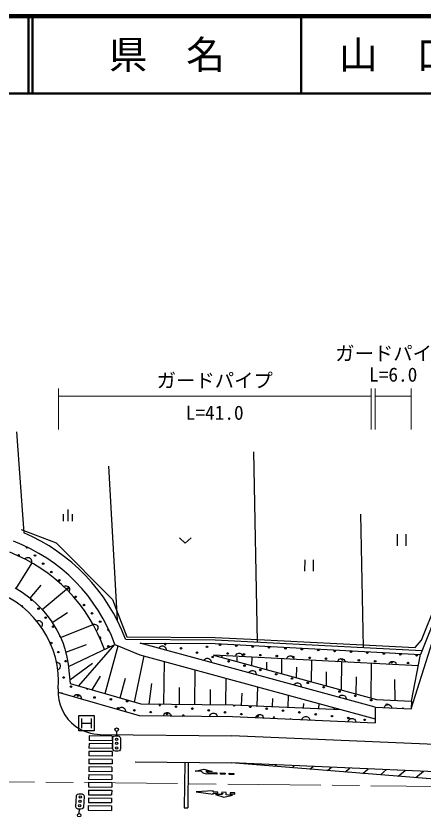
# Model space of a CAD drawing. Units: millimetres, scale not verified. Extents: x 40000 to 680000, y 20000 to 380000.
# Drawn here: x 296139 to 348851, y 276472 to 380000 of the extents above; entities that cross this region are included whole.
import ezdxf
from ezdxf.enums import TextEntityAlignment as Align

# ---------------------------------------------------------------- set-up
doc = ezdxf.new("R2010")
doc.units = ezdxf.units.MM
doc.header["$LTSCALE"] = 1000
doc.linetypes.add('CHAIN', pattern=[18.5, 12, -1.5, 3.5, -1.5])
for name, color, linetype, lineweight in [('M-BGD', 7, 'Continuous', 25), ('M-BMK', 2, 'CHAIN', 13), ('M-BMK-ROW', 30, 'Continuous', 25), ('M-STR-HTXT', 7, 'Continuous', 13), ('M-STR-STRC', 7, 'Continuous', 25), ('M-TTL', 2, 'Continuous', 140), ('M-TTL-LINE', 7, 'Continuous', 50)]:
    doc.layers.add(name, color=color, linetype=linetype, lineweight=lineweight)
doc.layers.add('M-TTL-TXT', color=7, linetype='Continuous')
doc.styles.add('ＭＳ ゴシック', font='')
doc.styles.get('ＭＳ ゴシック').set_extended_font_data('MS Gothic')

# ---------------------------------------------------------------- blocks, each defined once
blk = doc.blocks.new('BUHIN114')
at = {"color": 7, "linetype": 'Continuous', "lineweight": 25}
blk.add_lwpolyline([(303, 398), (370, 296), (412, 189), (441, 47), (422, -77), (379, -192), (285, -315), (186, -387), (72, -438), (-75, -449), (-189, -438), (-303, -398)], dxfattribs=at)
blk = doc.blocks.new('BUHIN115')
at = {"color": 7, "linetype": 'Continuous', "lineweight": 25}
blk.add_lwpolyline([(290, 407), (361, 308), (405, 202), (440, 61), (425, -63), (385, -179), (295, -305), (198, -381), (86, -436), (-61, -451), (-175, -443), (-290, -407)], dxfattribs=at)
blk = doc.blocks.new('BUHIN116')
at = {"color": 7, "linetype": 'Continuous', "lineweight": 25}
blk.add_lwpolyline([(389, 315), (430, 200), (445, 87), (440, -59), (392, -174), (323, -276), (203, -373), (89, -420), (-34, -443), (-179, -418), (-287, -380), (-389, -315)], dxfattribs=at)
blk = doc.blocks.new('BUHIN136')
at = {"color": 7, "linetype": 'Continuous', "lineweight": 25}
blk.add_lwpolyline([(384, 321), (427, 207), (443, 93), (441, -52), (395, -168), (327, -271), (208, -370), (96, -419), (-27, -443), (-173, -421), (-281, -385), (-384, -321)], dxfattribs=at)
blk = doc.blocks.new('BUHIN137')
at = {"color": 7, "linetype": 'Continuous', "lineweight": 25}
blk.add_lwpolyline([(307, 395), (373, 292), (413, 185), (442, 43), (422, -81), (377, -195), (282, -318), (182, -389), (67, -439), (-79, -448), (-193, -436), (-307, -395)], dxfattribs=at)
blk = doc.blocks.new('BUHIN198')
at = {"color": 7, "linetype": 'Continuous', "lineweight": 25}
for p, q in [((615, -429), (-615, 429)), ((469, 405), (-270, 919)), ((-217, -580), (-955, -66))]:
    blk.add_line(p, q, dxfattribs=at)
blk = doc.blocks.new('BUHIN199')
at = {"color": 7, "linetype": 'Continuous', "lineweight": 25}
for p, q in [((945, 45), (-285, 903)), ((-943, -42), (288, -899))]:
    blk.add_line(p, q, dxfattribs=at)
blk = doc.blocks.new('BUHIN200')
at = {"color": 7, "linetype": 'Continuous', "lineweight": 25}
blk.add_lwpolyline([(721, 412), (-289, 201), (-136, -819)], dxfattribs=at)

msp = doc.modelspace()

# ---------------------------------------------------------------- linework, layer by layer
at = {"layer": 'M-BGD'}
for p, q in [((296205, 326256), (297133, 313192)), ((327321, 299095), (326869, 323672)), ((308085, 321815), (309199, 301908)), ((341027, 298370), (340695, 315596)), ((296177, 305998), (298239, 309303)), ((297953, 304762), (299407, 306419)), ((299507, 303279), (302640, 305934)), ((347209, 290453), (351473, 304030)), ((351016, 304058), (348387, 297481)), ((300811, 301607), (302781, 302906)), ((301891, 299683), (306100, 301351)), ((310264, 299460), (321862, 299383)), ((321876, 299383), (348582, 297970)), ((302572, 297784), (305245, 298787)), ((302924, 295907), (308914, 298784)), ((304266, 293402), (308914, 298784)), ((307666, 292419), (309339, 298608)), ((308914, 298784), (312143, 297451)), ((312159, 298947), (321859, 298883)), ((342554, 290652), (312159, 298947)), ((321859, 298883), (348387, 297481)), ((311460, 291320), (312681, 297304)), ((312143, 297451), (342538, 289152)), ((348100, 295994), (321658, 297391)), ((322766, 297089), (322768, 297333)), ((326619, 296037), (326630, 297128)), ((347224, 291454), (348387, 297481)), ((303092, 294194), (306018, 296334)), ((315250, 291052), (315310, 296586)), ((324692, 296563), (324698, 297113)), ((328545, 295512), (328555, 296481)), ((330471, 294986), (330492, 296924)), ((334324, 293934), (334354, 296720)), ((338177, 292883), (338216, 296516)), ((342030, 291831), (342078, 296312)), ((319253, 291008), (319301, 295496)), ((332398, 294460), (332413, 295848)), ((336251, 293409), (336270, 295216)), ((305999, 292901), (307057, 294655)), ((309588, 291862), (310283, 294431)), ((323255, 290965), (323292, 294407)), ((340104, 292357), (340128, 294584)), ((345115, 291543), (345086, 294251)), ((313359, 291072), (313679, 293726)), ((317252, 291030), (317275, 293198)), ((327287, 290820), (327393, 293287)), ((301586, 292616), (312058, 289586)), ((321254, 290987), (321275, 292961)), ((325288, 290906), (325354, 292455)), ((331286, 290648), (331353, 292206)), ((329286, 290734), (329332, 291792)), ((333285, 290561), (333310, 291128)), ((335285, 290475), (335313, 291125)), ((347224, 291454), (347209, 290453)), ((337284, 290389), (337290, 290517)), ((342554, 290652), (342533, 288661)), ((342554, 290652), (347209, 290453)), ((304612, 289217), (304612, 287967)), ((305862, 289217), (305862, 287967)), ((312058, 289586), (324106, 289456)), ((324106, 289456), (342533, 288661)), ((304612, 288592), (305862, 288592)), ((307027, 287140), (324031, 286957)), ((309141, 287538), (309141, 286976)), ((353296, 285695), (324039, 286957)), ((304305, 276921), (304339, 277483))]:
    msp.add_line(p, q, dxfattribs=at)
for points in [[(297258, 309859), (297353, 309936), (297455, 309988), (297593, 310032), (297719, 310026), (297837, 309994), (297969, 309913), (298051, 309822), (298113, 309713), (298139, 309568), (298139, 309454), (298111, 309336)], [(296029, 306084), (296806, 305606), (297560, 305071), (298142, 304607), (298839, 303971), (299500, 303287), (300109, 302569), (300670, 301813), (300955, 301388), (301420, 300613), (301837, 299800), (302169, 299027), (302447, 298226), (302509, 298016), (302722, 297135), (302877, 296241), (303023, 294996), (303129, 293731)], [(302271, 306262), (302381, 306312), (302493, 306336), (302639, 306344), (302758, 306306), (302864, 306245), (302972, 306133), (303028, 306024), (303060, 305903), (303048, 305757), (303019, 305646), (302962, 305539)], [(298766, 301795), (298879, 301840), (298992, 301859), (299137, 301859), (299254, 301815), (299358, 301749), (299459, 301632), (299510, 301520), (299536, 301398), (299517, 301252), (299482, 301143), (299420, 301039)], [(306051, 301391), (306171, 301410), (306285, 301404), (306427, 301372), (306532, 301304), (306618, 301217), (306692, 301080), (306717, 300960), (306716, 300835), (306666, 300697), (306608, 300598), (306525, 300511)], [(321658, 297391), (342709, 291646), (347224, 291454)], [(301366, 296486), (301485, 296462), (301590, 296416), (301712, 296338), (301787, 296237), (301838, 296126), (301860, 295972), (301842, 295851), (301798, 295734), (301703, 295622), (301614, 295549), (301506, 295495)], [(303129, 293731), (312279, 291084), (324146, 290956), (338142, 290352)], [(343699, 290603), (343744, 290716), (343808, 290811), (343907, 290917), (344020, 290972), (344139, 291002), (344294, 290995), (344409, 290955), (344517, 290891), (344609, 290777), (344665, 290677), (344698, 290560)]]:
    msp.add_lwpolyline(points, dxfattribs=at)
for points in [[(304237, 287592), (304237, 289592), (306237, 289592), (306237, 287592)], [(309329, 286976), (309486, 286916), (309569, 286826), (309629, 286676), (309629, 285288), (309591, 285161), (309494, 285041), (309329, 284988), (308954, 284988), (308789, 285041), (308699, 285153), (308654, 285288), (308654, 286676), (308699, 286818), (308781, 286908), (308954, 286976)], [(304152, 277494), (303998, 277564), (303921, 277659), (303871, 277812), (303954, 279197), (304000, 279322), (304104, 279436), (304272, 279478), (304646, 279455), (304808, 279393), (304891, 279275), (304928, 279138), (304844, 277753), (304790, 277613), (304702, 277529), (304526, 277472)]]:
    msp.add_lwpolyline(points, close=True, dxfattribs=at)
for centre, radius in [((296466, 310282), 99.5), ((298587, 310268), 99.5), ((299641, 309201), 99.5), ((300695, 308133), 99.5), ((301749, 307066), 99.5), ((302802, 305998), 99.5), ((303856, 304930), 99.5), ((299044, 303410), 99.5), ((304910, 303863), 99.5), ((299979, 302237), 99.5), ((305964, 302795), 99.5), ((307017, 301728), 99.5), ((300913, 301063), 99.5), ((300675, 298956), 99.5), ((308057, 298539), 99.5), ((317470, 298275), 99.5), ((320819, 298461), 99.5), ((322480, 298721), 99.5), ((324598, 298609), 99.5), ((326717, 298497), 99.5), ((328835, 298385), 99.5), ((330953, 298273), 99.5), ((333072, 298161), 99.5), ((301609, 297782), 99.5), ((319517, 297717), 99.5), ((321563, 297158), 99.5), ((323483, 297606), 99.5), ((325601, 297494), 99.5), ((327720, 297382), 99.5), ((329838, 297270), 99.5), ((331956, 297158), 99.5), ((334075, 297046), 99.5), ((335190, 298049), 99.5), ((337308, 297937), 99.5), ((339427, 297825), 99.5), ((341545, 297713), 99.5), ((343663, 297601), 99.5), ((345782, 297489), 99.5), ((347900, 297377), 99.5), ((302544, 296609), 99.5), ((323610, 296600), 99.5), ((325656, 296041), 99.5), ((336193, 296934), 99.5), ((338312, 296822), 99.5), ((340430, 296710), 99.5), ((342548, 296598), 99.5), ((344667, 296486), 99.5), ((346785, 296374), 99.5), ((327703, 295482), 99.5), ((302305, 294501), 99.5), ((329749, 294924), 99.5), ((331796, 294365), 99.5), ((303240, 293328), 99.5), ((333842, 293807), 99.5), ((335889, 293248), 99.5), ((304174, 292155), 99.5), ((306282, 291916), 99.5), ((337935, 292690), 99.5), ((339981, 292131), 99.5), ((308390, 291677), 99.5), ((310498, 291439), 99.5), ((342028, 291573), 99.5), ((344074, 291014), 99.5), ((309325, 290504), 99.5), ((311433, 290265), 99.5), ((313540, 290027), 99.5), ((315648, 289788), 99.5), ((316822, 290723), 99.5), ((318929, 290484), 99.5), ((321037, 290245), 99.5), ((323145, 290007), 99.5), ((326426, 290702), 99.5), ((328534, 290464), 99.5), ((330642, 290225), 99.5), ((332750, 289986), 99.5), ((325253, 289768), 99.5), ((327361, 289529), 99.5), ((334858, 289748), 99.5), ((336965, 289509), 99.5), ((339073, 289270), 99.5), ((341181, 289032), 99.5), ((309141, 287763), 225), ((325268, 286915), 5), ((309141, 286526), 150), ((309141, 285978), 150), ((309141, 285401), 150), ((304399, 278479), 150), ((304434, 279055), 150), ((304366, 277932), 150), ((304291, 276697), 225)]:
    msp.add_circle(centre, radius, dxfattribs=at)
for centre, radius, start, end in [((287844, 291165), 23905, 20.30257, 67.13405), ((287844, 291165), 22405, 19.8789, 69.19682), ((287844, 291165), 20905, 19.46334, 69.01215), ((297534, 311336), 99.5, 157.79728, 333.83667), ((289130, 293893), 12500, 356.00682, 69.88542), ((298110, 304583), 99.5, 117.53867, 339.1437), ((296936, 303649), 99.5, 305.9491, 153.74102), ((308071, 300660), 99.5, 86.9403, 324.75182), ((301848, 299890), 99.5, 157.35669, 260.18436), ((307003, 299607), 99.5, 259.90082, 144.96361), ((315424, 298834), 99.5, 112.24617, 66.99139), ((307086, 292640), 5500, 176.00683, 234.28506), ((305348, 293089), 99.5, 163.84224, 343.88), ((302067, 292393), 99.5, 37.91773, 109.8045), ((314714, 290961), 99.5, 104.49392, 74.2698), ((324318, 290941), 99.5, 173.49354, 1.56727), ((338139, 290444), 99.5, 244.36742, 283.08239), ((346121, 290456), 99.5, 23.84206, 151.27848), ((317756, 289549), 99.5, 344.88783, 193.8759), ((329469, 289291), 99.5, 316.10917, 218.95165), ((331576, 289052), 99.5, 52.83035, 122.23046), ((307086, 292640), 5500, 234.28506, 269.38186)]:
    msp.add_arc(centre, radius, start, end, dxfattribs=at)
at = {"layer": 'M-BMK'}
msp.add_line((268009, 281310), (368003, 280230), dxfattribs=at)
at = {"layer": 'M-BMK-ROW'}
for p, q in [((296799, 313628), (301317, 311897)), ((301317, 311897), (308603, 304584)), ((308603, 304584), (309076, 303337)), ((348545, 299324), (350470, 304165)), ((309076, 303337), (310436, 299754)), ((310436, 299754), (321884, 299676)), ((321884, 299676), (327365, 299397)), ((327365, 299397), (340992, 298703)), ((347693, 298362), (348545, 299324)), ((340992, 298703), (341820, 298660)), ((341820, 298660), (347693, 298362))]:
    msp.add_line(p, q, dxfattribs=at)
at = {"layer": 'M-STR-HTXT'}
for p, q in [((301607, 326551), (301607, 331854)), ((342030, 326551), (342030, 331854)), ((342554, 326551), (342554, 331854)), ((347209, 326551), (347209, 331854)), ((342030, 330854), (301607, 330854)), ((347209, 330854), (342554, 330854))]:
    msp.add_line(p, q, dxfattribs=at)
at = {"layer": 'M-STR-STRC'}
for p, q in [((305580, 286956), (305573, 286356)), ((305580, 286956), (305573, 286356)), ((308579, 286923), (305580, 286956)), ((308579, 286923), (305580, 286956)), ((308579, 286923), (308573, 286323)), ((308579, 286923), (308573, 286323)), ((305569, 285956), (305562, 285356)), ((305569, 285956), (305562, 285356)), ((308569, 285923), (305569, 285956)), ((308569, 285923), (305569, 285956)), ((308573, 286323), (305573, 286356)), ((308573, 286323), (305573, 286356)), ((308569, 285923), (308562, 285323)), ((308569, 285923), (308562, 285323)), ((305558, 284956), (305551, 284356)), ((305558, 284956), (305551, 284356)), ((308558, 284923), (305558, 284956)), ((308558, 284923), (305558, 284956)), ((308562, 285323), (305562, 285356)), ((308562, 285323), (305562, 285356)), ((308558, 284923), (308551, 284323)), ((308558, 284923), (308551, 284323)), ((305547, 283956), (305541, 283356)), ((305547, 283956), (305541, 283356)), ((308547, 283923), (305547, 283956)), ((308547, 283923), (305547, 283956)), ((308551, 284323), (305551, 284356)), ((308551, 284323), (305551, 284356)), ((308547, 283923), (308541, 283323)), ((308547, 283923), (308541, 283323)), ((305536, 282956), (305530, 282356)), ((305536, 282956), (305530, 282356)), ((308536, 282924), (305536, 282956)), ((308536, 282924), (305536, 282956)), ((308541, 283323), (305541, 283356)), ((308541, 283323), (305541, 283356)), ((308536, 282924), (308530, 282324)), ((308536, 282924), (308530, 282324)), ((311544, 283591), (323993, 283457)), ((317944, 283522), (317880, 277651)), ((318394, 283517), (318330, 277646)), ((363961, 280275), (323993, 283457)), ((408958, 279790), (323993, 283457)), ((324962, 283380), (325003, 283413)), ((327244, 283198), (327381, 283311)), ((329526, 283016), (329759, 283208)), ((331808, 282835), (332137, 283105)), ((334089, 282653), (334516, 283003)), ((336371, 282471), (336894, 282900)), ((338653, 282290), (339272, 282797)), ((340935, 282108), (341650, 282695)), ((305526, 281956), (305519, 281356)), ((305526, 281956), (305519, 281356)), ((305526, 281956), (308525, 281924)), ((305526, 281956), (308525, 281924)), ((308530, 282324), (305530, 282356)), ((308530, 282324), (305530, 282356)), ((308525, 281924), (308519, 281324)), ((308525, 281924), (308519, 281324)), ((343217, 281927), (344029, 282592)), ((345499, 281745), (346407, 282489)), ((347781, 281563), (348785, 282387)), ((305515, 280956), (305508, 280356)), ((305515, 280956), (305508, 280356)), ((305515, 280956), (308515, 280924)), ((305515, 280956), (308515, 280924)), ((305519, 281356), (308519, 281324)), ((305519, 281356), (308519, 281324)), ((308515, 280924), (308508, 280324)), ((308515, 280924), (308508, 280324)), ((305504, 279956), (305498, 279356)), ((305504, 279956), (305498, 279356)), ((305504, 279956), (308504, 279924)), ((305504, 279956), (308504, 279924)), ((305508, 280356), (308508, 280324)), ((305508, 280356), (308508, 280324)), ((308504, 279924), (308497, 279324)), ((308504, 279924), (308497, 279324)), ((305493, 278956), (305487, 278356)), ((305493, 278956), (305487, 278356)), ((305493, 278956), (308493, 278924)), ((305493, 278956), (308493, 278924)), ((305498, 279356), (308497, 279324)), ((305498, 279356), (308497, 279324)), ((308493, 278924), (308487, 278324)), ((308493, 278924), (308487, 278324)), ((305482, 277956), (305476, 277356)), ((305482, 277956), (305476, 277356)), ((305482, 277956), (308482, 277924)), ((305482, 277956), (308482, 277924)), ((305487, 278356), (308487, 278324)), ((305487, 278356), (308487, 278324)), ((308482, 277924), (308476, 277324)), ((308482, 277924), (308476, 277324)), ((317880, 277651), (318330, 277646)), ((305476, 277356), (308476, 277324)), ((305476, 277356), (308476, 277324))]:
    msp.add_line(p, q, dxfattribs=at)
for points in [[(320079, 282374), (319280, 282395), (320387, 282666), (321479, 282337), (320679, 282358)], [(321026, 282199), (322075, 282171), (322071, 282021), (320800, 282055), (320782, 282055)], [(323297, 279334), (323311, 279634), (322712, 279662), (322705, 279512), (322905, 279503)], [(322699, 279363), (322698, 279362), (321899, 279398), (322984, 279048), (324097, 279298), (323297, 279334)]]:
    msp.add_lwpolyline(points, dxfattribs=at)
for points in [[(322575, 282157), (323174, 282141), (323170, 281992), (322571, 282007)], [(324274, 282112), (324270, 281962), (323670, 281978), (323674, 282128)], [(321613, 279712), (321620, 279862), (319412, 279737), (321599, 279412), (321606, 279562), (322205, 279534), (322212, 279684)], [(323804, 279461), (324403, 279434), (324410, 279584), (323811, 279611)]]:
    msp.add_lwpolyline(points, close=True, dxfattribs=at)
for centre, radius, start, end in [((320808, 283046), 991, 222.69156, 268.47269), ((321046, 282700), 502, 223.06631, 267.63661), ((323354, 278621), 989, 116.99553, 131.44879)]:
    msp.add_arc(centre, radius, start, end, dxfattribs=at)
at = {"layer": 'M-TTL'}
msp.add_line((680000, 380000), (40000, 380000), dxfattribs=at)
at = {"layer": 'M-TTL-LINE'}
for p, q in [((297750, 380000), (297750, 370000)), ((298250, 380000), (298250, 370000)), ((333000, 380000), (333000, 370000)), ((40000, 370000), (680000, 370000))]:
    msp.add_line(p, q, dxfattribs=at)

# ---------------------------------------------------------------- block references
at = {"layer": 'M-BGD', "rotation": 124.85299}
for name, p in [('BUHIN198', (302813, 315458)), ('BUHIN200', (318004, 312201)), ('BUHIN199', (345959, 312279)), ('BUHIN199', (334012, 308979)), ('BUHIN136', (315067, 298154)), ('BUHIN136', (320882, 296567)), ('BUHIN137', (324964, 297217)), ('BUHIN137', (331574, 296867)), ('BUHIN137', (338184, 296518)), ('BUHIN137', (344795, 296168)), ('BUHIN136', (326697, 294980)), ('BUHIN136', (332512, 293392)), ('BUHIN116', (304069, 291898)), ('BUHIN136', (338327, 291805)), ('BUHIN116', (309804, 290238)), ('BUHIN115', (315682, 289547)), ('BUHIN115', (321652, 289482)), ('BUHIN114', (327620, 289304)), ('BUHIN114', (333585, 289047)), ('BUHIN114', (339550, 288790))]:
    msp.add_blockref(name, p, dxfattribs=at)

# ---------------------------------------------------------------- texts
at = {"layer": 'M-STR-HTXT', "style": 'ＭＳ ゴシック'}
for s, p in [('ガードパイプ', (337382, 334927)), ('L=6.0', (341757, 332188)), ('ガードパイプ', (314318, 331426)), ('L=41.0', (318068, 327259))]:
    msp.add_text(s, height=1833, dxfattribs=at).set_placement(p, align=Align.BOTTOM_LEFT)
at = {"layer": 'M-TTL-TXT', "style": 'ＭＳ ゴシック'}
for s, p in [('県\u3000名', (315625, 375000)), ('山\u3000口\u3000県', (350375, 375000))]:
    msp.add_text(s, height=3666, dxfattribs=at).set_placement(p, align=Align.MIDDLE_CENTER)

doc.saveas('drawing.dxf')
